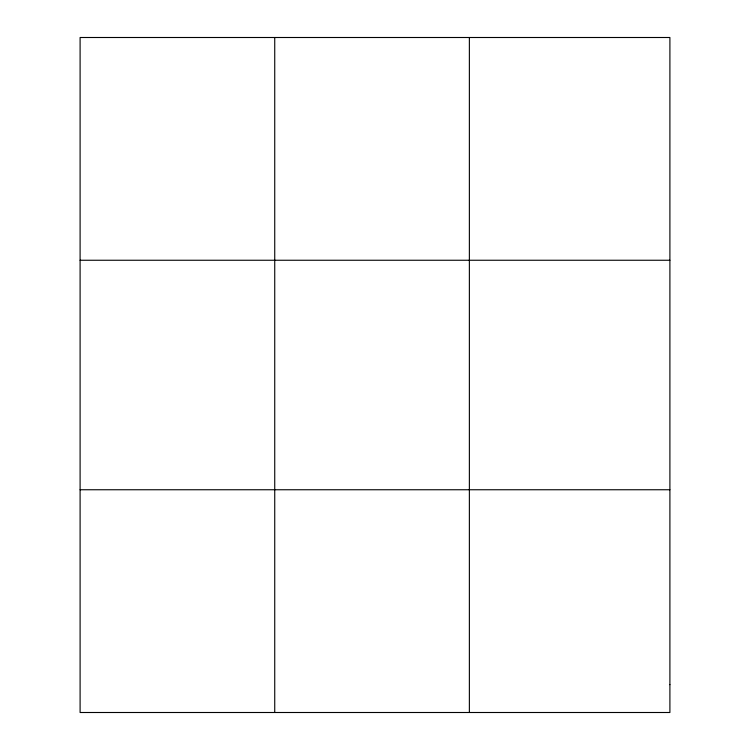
<?xml version="1.0" encoding="UTF-8"?>
<svg xmlns="http://www.w3.org/2000/svg" width="750" height="750" viewBox="0 0 750 750"><rect width="100%" height="100%" fill="white"/><g stroke="black" fill="none" stroke-linecap="round" stroke-linejoin="round"><path stroke-width="1.12" d="M274.734 37.5L274.734 712.5M469.369 37.5L469.369 712.5M80.1 260.25L669.9 260.25M80.1 489.75L669.9 489.75M669.9 684.656L669.9 712.5L80.1 712.5L80.1 37.5L669.9 37.5L669.9 684.656"/></g></svg>
